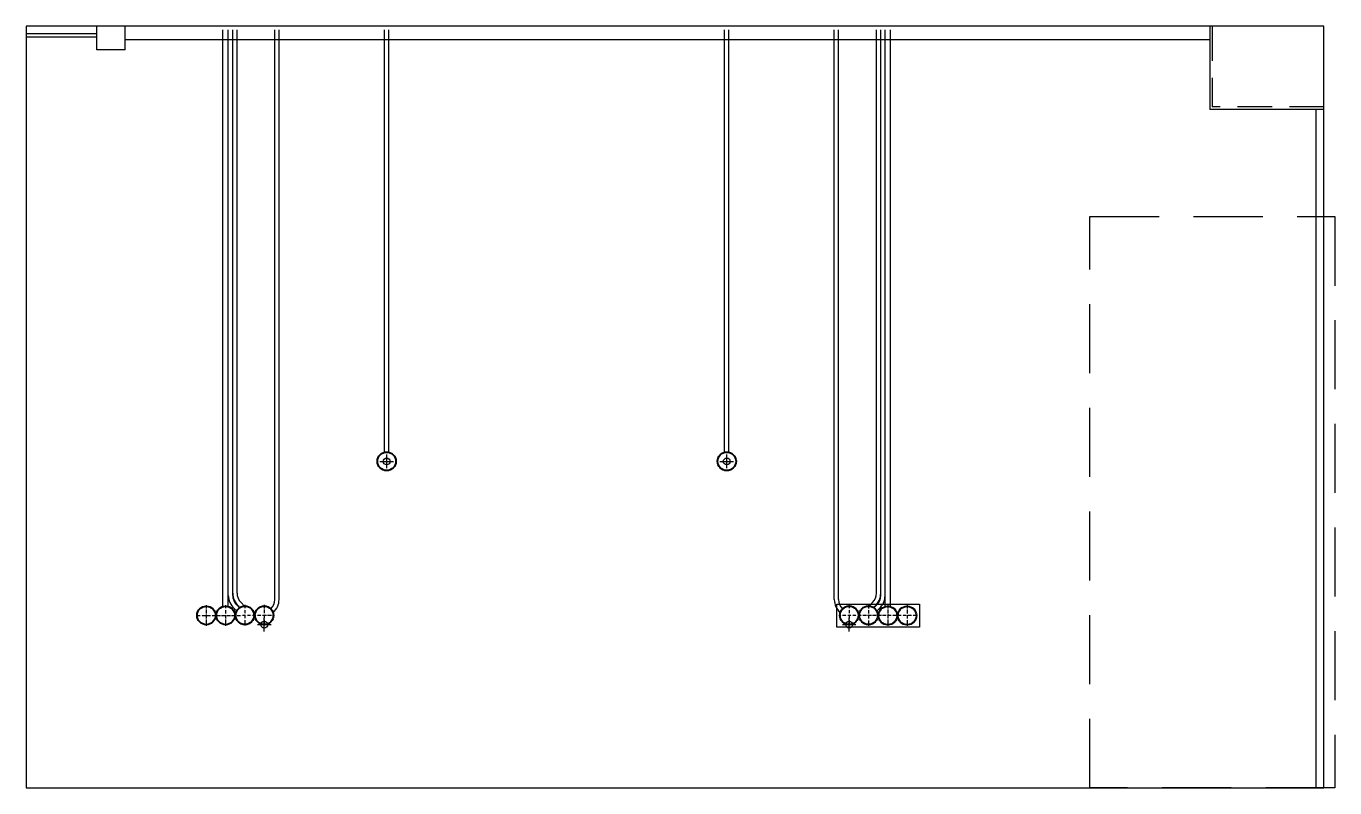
# Model space of a CAD drawing. Header units: millimetres. Extents: x -36531 to 56557, y -58468 to 154.
# Drawn here: x -21828 to -17018, y -31338 to -28538 of the extents above; entities that cross this region are included whole.
import ezdxf

# ---------------------------------------------------------------- set-up
doc = ezdxf.new("R2010")
doc.units = ezdxf.units.MM
doc.header["$PDMODE"] = 34
doc.header["$PDSIZE"] = 25
doc.linetypes.add('ACAD_ISO10W100', pattern=[18.5, 12, -3, 0.5, -3])
doc.linetypes.add('DASHED', pattern=[19.05, 12.7, -6.35])
for name, color, linetype in [('01 Черновое', 7, 'Continuous'), ('02 ЭОМ и СС', 7, 'Continuous'), ('03 Потолок', 7, 'Continuous'), ('10 Перегородки', 7, 'Continuous'), ('11 Привязка размеры', 7, 'Continuous')]:
    doc.layers.add(name, color=color, linetype=linetype)
doc.layers.add('100 noprint', color=1, linetype='Continuous', plot=False)

msp = doc.modelspace()

# ---------------------------------------------------------------- linework, layer by layer
at = {"layer": '01 Черновое'}
msp.add_lwpolyline([(-17057.9, -31338.4), (-17057.9, -28538.4), (-21827.9, -28538.4), (-21827.9, -31338.4)], close=True, dxfattribs=at)
at = {"layer": '01 Черновое', "linetype": 'DASHED', "ltscale": 20}
msp.add_lwpolyline([(-17017.9, -29238.4), (-17017.9, -31338.4), (-17917.9, -31338.4), (-17917.9, -29238.4)], close=True, dxfattribs=at)
at = {"layer": '02 ЭОМ и СС', "color": 1}
for p, q in [((-21104.9, -30672.1), (-21104.9, -28551.5)), ((-21084.9, -30672.1), (-21084.9, -28551.5)), ((-18670.9, -30672.5), (-18670.9, -28551.9)), ((-18650.9, -30672.5), (-18650.9, -28551.9))]:
    msp.add_line(p, q, dxfattribs=at)
at = {"layer": '02 ЭОМ и СС', "color": 3}
for p, q in [((-21084.9, -30631.4), (-21084.9, -28551.9)), ((-21068.9, -30631.4), (-21068.9, -28551.9)), ((-21052.9, -30622.9), (-21052.9, -28551.9)), ((-20510.9, -30104.9), (-20510.9, -28551.9)), ((-20494.9, -30104.9), (-20494.9, -28551.9)), ((-19260.9, -30104.9), (-19260.9, -28551.9)), ((-19244.9, -30104.9), (-19244.9, -28551.9)), ((-18702.9, -30622.9), (-18702.9, -28551.9)), ((-18686.9, -30631.4), (-18686.9, -28551.9)), ((-18670.9, -30631.4), (-18670.9, -28551.9)), ((-21062.9, -30679.4), (-21054, -30688.3)), ((-21054.9, -30665), (-21043.5, -30676.3)), ((-21046.9, -30670.8), (-21042.2, -30675.5)), ((-21038.9, -30656.4), (-21025.2, -30670.1)), ((-18717, -30656.8), (-18730.7, -30670.5)), ((-18708.9, -30671.2), (-18713.6, -30675.8)), ((-18701, -30665.4), (-18712.3, -30676.7)), ((-18692.9, -30679.8), (-18701.8, -30688.6))]:
    msp.add_line(p, q, dxfattribs=at)
at = {"layer": '02 ЭОМ и СС', "color": 6}
for p, q in [((-20914.3, -30645.9), (-20914.3, -28551.5)), ((-20898.3, -30645.9), (-20898.3, -28551.5)), ((-18857.6, -30646.3), (-18857.6, -28551.9)), ((-18841.6, -30646.3), (-18841.6, -28551.9))]:
    msp.add_line(p, q, dxfattribs=at)
at = {"layer": '02 ЭОМ и СС', "color": 3, "lineweight": 40}
for centre in [(-20502.9, -30138), (-19252.9, -30138), (-21023.9, -30704.1), (-18731.9, -30704.1)]:
    msp.add_circle(centre, 34, dxfattribs=at)
at = {"layer": '02 ЭОМ и СС', "color": 1, "lineweight": 40}
for centre in [(-21165.9, -30704.6), (-21094.9, -30704.6), (-18660.9, -30705), (-18589.9, -30705)]:
    msp.add_circle(centre, 34, dxfattribs=at)
at = {"layer": '02 ЭОМ и СС', "color": 6, "lineweight": 40}
for centre in [(-20952.9, -30704.4), (-18802.9, -30704.4)]:
    msp.add_circle(centre, 34, dxfattribs=at)
at = {"layer": '02 ЭОМ и СС', "color": 3}
for centre, radius, start, end in [((-21020.9, -30631.1), 64, 180, 229.0137), ((-21004.9, -30622.5), 64, 180, 229.0137), ((-21020.9, -30631.1), 48, 180, 225), ((-21004.9, -30622.5), 48, 180, 225), ((-18750.9, -30622.9), 48, 315, 0), ((-18750.9, -30622.9), 64, 310.9863, 0), ((-18734.9, -30631.4), 48, 315, 0), ((-18734.9, -30631.4), 64, 310.9863, 0)]:
    msp.add_arc(centre, radius, start, end, dxfattribs=at)
at = {"layer": '02 ЭОМ и СС', "color": 6}
for centre, radius, start, end in [((-20962.3, -30645.9), 48, 315, 0), ((-20962.3, -30645.9), 64, 310.9863, 0), ((-18793.6, -30646.3), 64, 180, 229.0137), ((-18793.6, -30646.3), 48, 180, 225)]:
    msp.add_arc(centre, radius, start, end, dxfattribs=at)
at = {"layer": '03 Потолок', "color": 1, "lineweight": -2}
for p, q in [((-21827.9, -28565.4), (-21568.5, -28565.4)), ((-21568.5, -28625.4), (-21568.5, -28538.4)), ((-21464.5, -28625.4), (-21464.5, -28538.4)), ((-17477.9, -28538.4), (-17477.9, -28844.9)), ((-21827.9, -28577.9), (-21568.5, -28577.9)), ((-17477.9, -28588.4), (-21464.5, -28588.4)), ((-21464.5, -28625.4), (-21568.5, -28625.4)), ((-17057.9, -28844.9), (-17477.9, -28844.9))]:
    msp.add_line(p, q, dxfattribs=at)
at = {"layer": '03 Потолок', "color": 1, "linetype": 'DASHED', "ltscale": 10}
for p in [(-17468.4, -28538.4), (-17057.9, -28835.4)]:
    msp.add_line(p, (-17468.4, -28835.4), dxfattribs=at)
at = {"layer": '10 Перегородки', "color": 74, "linetype": 'Continuous', "ltscale": 10}
msp.add_line((-17087.9, -28844.9), (-17087.9, -31338.4), dxfattribs=at)
at = {"layer": '100 noprint', "color": 2, "lineweight": -2}
msp.add_lwpolyline([(-18847.9, -30747.7), (-18847.9, -30662.7), (-18544.9, -30662.7), (-18544.9, -30747.7)], close=True, dxfattribs=at)
at = {"layer": '11 Привязка размеры', "linetype": 'ACAD_ISO10W100'}
for p, q in [((-21165.9, -30666.7), (-21165.9, -30742.5)), ((-21094.9, -30666.5), (-21094.9, -30742.3)), ((-21023.9, -30666.2), (-21023.9, -30742)), ((-20952.9, -30665.9), (-20952.9, -30741.7)), ((-18802.9, -30666.3), (-18802.9, -30742.1)), ((-18731.9, -30667.2), (-18731.9, -30743)), ((-18660.9, -30666.9), (-18660.9, -30742.7)), ((-18589.9, -30667.1), (-18589.9, -30742.9)), ((-21199.9, -30704.6), (-20918.9, -30704)), ((-18555.9, -30705), (-18836.9, -30704.4))]:
    msp.add_line(p, q, dxfattribs=at)
at = {"layer": '11 Привязка размеры', "lineweight": -2}
for p in [(-20502.9, -30138.4), (-19252.9, -30138.4), (-20952.9, -30738.4), (-18802.9, -30738.4), (-18802.9, -30738.4)]:
    msp.add_point(p, dxfattribs=at)

doc.saveas('drawing.dxf')
